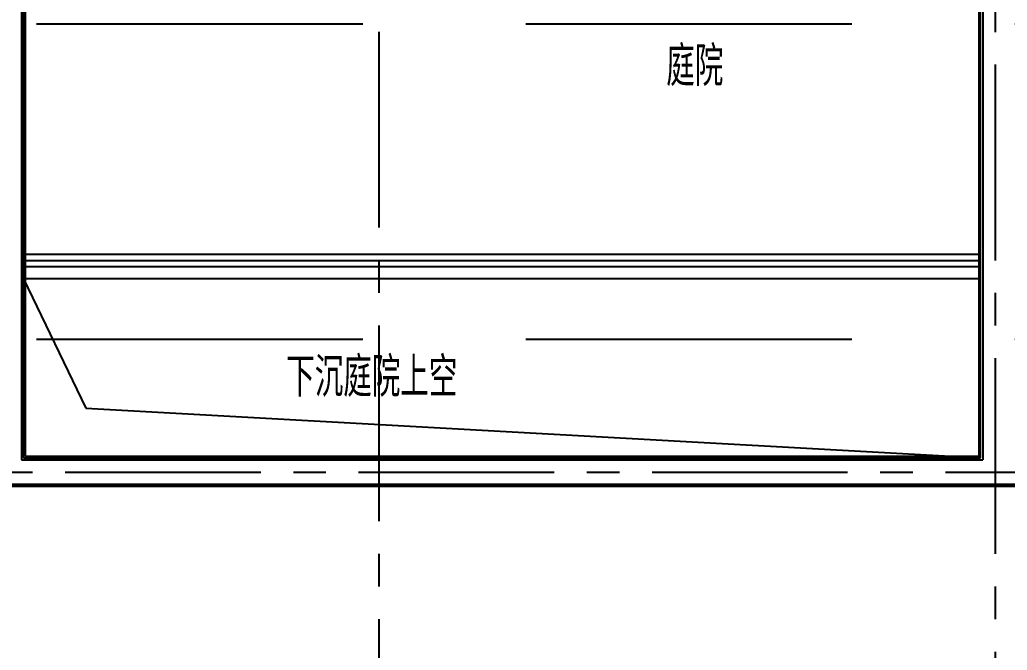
# Model space of a CAD drawing. Extents: x 296441 to 853063, y 459050 to 1117990.
# Drawn here: x 649002 to 658618, y 717579 to 723716 of the extents above; entities that cross this region are included whole.
import ezdxf

# ---------------------------------------------------------------- set-up
doc = ezdxf.new("R2010")
doc.units = 0
doc.header["$LTSCALE"] = 1000
doc.linetypes.add('14-GRID$0$CENTER2', pattern=[28.575, 19.05, -3.175, 3.175, -3.175])
doc.linetypes.add('20-PLAN-FL01-P$0$HIDDEN2', pattern=[4.7625, 3.175, -1.5875])
for name, color, linetype in [('14-GRID$0$G-GRID', 9, '14-GRID$0$CENTER2'), ('14-PLAN-BS01-P$0$A-OVLK', 140, 'Continuous'), ('14-PLAN-BS01-P$0$A-WALL-FNSH', 6, 'Continuous'), ('16-PLAN-FL01-P$0$A-HRAL', 5, 'Continuous'), ('20-PLAN-FL01-P$0$A-HDDN', 150, '20-PLAN-FL01-P$0$HIDDEN2'), ('20-PLAN-FL01-P$0$A-HOLE', 211, 'Continuous'), ('20-PLAN-FL01-P$0$A-OVLK', 140, 'Continuous'), ('20-PLAN-FL01-P$0$A-WALL', 1, 'Continuous'), ('20-PLAN-FL01-P$0$M3b-FL01$0$A-SECT-FNSH', 6, 'Continuous'), ('DZ-3-TEXT-FL01$0$A-ROOM-IDEN', 4, 'Continuous'), ('E4-FL01$0$E1-FL01$0$A-WALL', 1, 'Continuous')]:
    doc.layers.add(name, color=color, linetype=linetype)
doc.styles.get("Standard").update_dxf_attribs({"font": 'gbenor.shx', "bigfont": 'gbcbig.shx'})

# ---------------------------------------------------------------- blocks, each defined once
blk = doc.blocks.new('tt13')
at = {"layer": 'DZ-3-TEXT-FL01$0$A-ROOM-IDEN'}
for s, p in [('庭院', (865681.7, 239346)), ('下沉庭院上空', (861981.1, 236320.9))]:
    blk.add_text(s, height=385.82, dxfattribs=at).set_placement(p)

msp = doc.modelspace()

# ---------------------------------------------------------------- linework, layer by layer
at = {"layer": '14-GRID$0$G-GRID', "color": 8, "ltscale": 0.1}
for p, q in [((658498.5, 748996.4), (658498.5, 716237.9)), ((652498.5, 729312.6), (652498.5, 716237.9)), ((595151, 719312.6), (674432.5, 719312.6))]:
    msp.add_line(p, q, dxfattribs=at)
at = {"layer": '14-PLAN-BS01-P$0$A-OVLK'}
for p, q in [((658343.5, 719467.6), (658343.5, 727357.6)), ((649053.5, 725212.6), (649053.5, 719467.6)), ((649053.5, 719467.6), (658343.5, 719467.6))]:
    msp.add_line(p, q, dxfattribs=at)
at = {"layer": '14-PLAN-BS01-P$0$A-WALL-FNSH'}
for p, q in [((658358.5, 719452.6), (658358.5, 727372.6)), ((649038.5, 725212.6), (649038.5, 719452.6)), ((649038.5, 719452.6), (658358.5, 719452.6))]:
    msp.add_line(p, q, dxfattribs=at)
at = {"layer": '16-PLAN-FL01-P$0$A-HRAL'}
for p, q in [((649038.5, 721372.6), (658358.5, 721372.6)), ((649038.5, 721312.6), (658358.5, 721312.6))]:
    msp.add_line(p, q, dxfattribs=at)
at = {"layer": '20-PLAN-FL01-P$0$A-HDDN'}
for p, q in [((596778.7, 723676.5), (672214.1, 723676.5)), ((596778.7, 720606.6), (672214.1, 720606.6))]:
    msp.add_line(p, q, dxfattribs=at)
at = {"layer": '20-PLAN-FL01-P$0$A-HOLE'}
for p, q in [((649038.5, 721192.6), (649644.2, 719934.5)), ((649644.2, 719934.5), (658358.5, 719452.6))]:
    msp.add_line(p, q, dxfattribs=at)
at = {"layer": '20-PLAN-FL01-P$0$A-OVLK'}
for p, q in [((649038.5, 721432.6), (658358.5, 721432.6)), ((658358.5, 721192.6), (649038.5, 721192.6))]:
    msp.add_line(p, q, dxfattribs=at)
at = {"layer": '20-PLAN-FL01-P$0$A-WALL', "color": 1}
for p, q in [((649018.5, 725212.6), (649018.5, 719432.6)), ((649018.5, 719432.6), (658378.5, 719432.6)), ((669709.3, 719192.6), (597408.9, 719192.6))]:
    msp.add_line(p, q, dxfattribs=at)
at = {"layer": '20-PLAN-FL01-P$0$M3b-FL01$0$A-SECT-FNSH'}
msp.add_line((669709.3, 719172.6), (597401.9, 719172.6), dxfattribs=at)
at = {"layer": 'E4-FL01$0$E1-FL01$0$A-WALL'}
msp.add_line((658378.5, 727392.6), (658378.5, 719432.6), dxfattribs=at)

# ---------------------------------------------------------------- block references
msp.add_blockref('tt13', (-210384.3, 483724.4))

doc.saveas('drawing.dxf')
